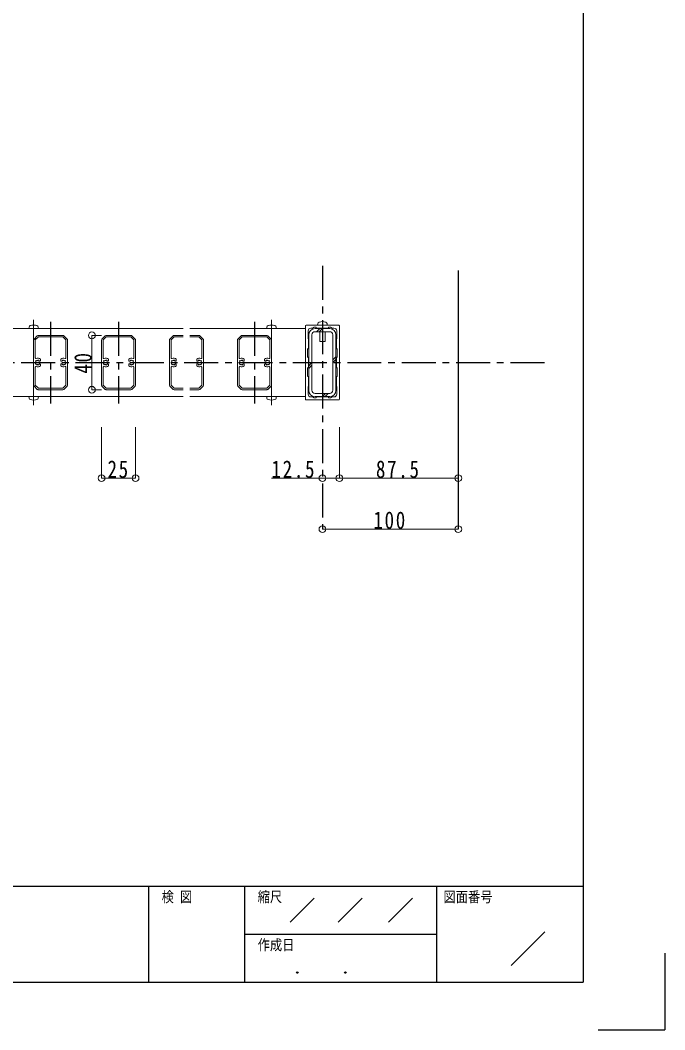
# Model space of a CAD drawing. Units: millimetres, scale not verified. Extents: x -1050 to 1050, y -742 to 742.
# Drawn here: x 576 to 1050, y -742 to 0 of the extents above; entities that cross this region are included whole.
import ezdxf
from ezdxf.enums import TextEntityAlignment as Align

# ---------------------------------------------------------------- set-up
doc = ezdxf.new("R2010")
doc.units = ezdxf.units.MM
doc.header["$LTSCALE"] = 5
doc.linetypes.add('CHAIN1', pattern=[8, 5, -1, 1, -1])
for name, color, linetype in [('0-0_通り芯', 7, 'CHAIN1'), ('0-1_躯体', 134, 'Continuous'), ('1-4_印刷位置ライン', 7, 'Continuous'), ('1-5_図枠1_1', 7, 'Continuous')]:
    doc.layers.add(name, color=color, linetype=linetype)
for name, color, linetype, lineweight in [('0-3_寸法', 54, 'Continuous', 20), ('0-4_手摺部材', 92, 'Continuous', 20), ('0-5_手すり子', 12, 'Continuous', 20), ('0-A_支柱', 6, 'Continuous', 20), ('0-B_足元', 4, 'Continuous', 20)]:
    doc.layers.add(name, color=color, linetype=linetype, lineweight=lineweight)
doc.styles.add('ＭＳ ゴシック', font='')
doc.styles.add('ＭＳ 明朝', font='')
doc.styles.get('ＭＳ ゴシック').set_extended_font_data('MS Gothic')
doc.styles.get('ＭＳ 明朝').set_extended_font_data('MS Mincho')

# ---------------------------------------------------------------- blocks, each defined once
blk = doc.blocks.new('dimension_origin')
at = {"color": 0, "linetype": 'Continuous', "lineweight": -2}
blk.add_circle((0, 0), 1.25, dxfattribs=at)

msp = doc.modelspace()

# ---------------------------------------------------------------- linework, layer by layer
at = {"layer": '0-0_通り芯'}
for p, q in [((798.02, -180.675), (798.02, -374.293)), ((598.02, -221.793), (598.02, -281.793)), ((648.02, -221.793), (648.02, -281.793)), ((748.02, -221.793), (748.02, -281.793)), ((-223.631, -251.793), (963.011, -251.793))]:
    msp.add_line(p, q, dxfattribs=at)
at = {"layer": '0-1_躯体'}
msp.add_line((898.02, -184.192), (898.02, -374.293), dxfattribs=at)
at = {"layer": '0-3_寸法'}
for p, q in [((628.382, -271.793), (628.382, -231.793)), ((635.52, -231.793), (628.382, -231.793)), ((635.52, -271.793), (628.382, -271.793)), ((635.52, -299.293), (635.52, -336.793)), ((660.52, -299.293), (660.52, -336.793)), ((810.52, -336.793), (810.52, -299.293)), ((635.52, -336.793), (660.52, -336.793)), ((760.519, -336.793), (810.52, -336.793)), ((810.52, -336.793), (898.02, -336.793)), ((798.02, -374.293), (898.02, -374.293))]:
    msp.add_line(p, q, dxfattribs=at)
at = {"layer": '0-4_手摺部材', "linetype": 'CHAIN1'}
for p, q in [((585.52, -220.346), (585.52, -238.573)), ((760.52, -220.346), (760.52, -238.573)), ((585.52, -283.24), (585.52, -265.013)), ((760.52, -283.24), (760.52, -265.013))]:
    msp.add_line(p, q, dxfattribs=at)
at = {"layer": '0-4_手摺部材'}
for p, q in [((560.52, -226.793), (695.52, -226.793)), ((582.118, -225.674), (582.02, -226.793)), ((589.02, -226.793), (582.02, -226.793)), ((588.922, -225.674), (589.02, -226.793)), ((785.52, -226.793), (700.52, -226.793)), ((757.118, -225.674), (757.02, -226.793)), ((757.02, -226.793), (764.02, -226.793)), ((763.922, -225.674), (764.02, -226.793)), ((560.52, -276.793), (695.52, -276.793)), ((582.118, -277.912), (582.02, -276.793)), ((589.02, -276.793), (582.02, -276.793)), ((588.922, -277.912), (589.02, -276.793)), ((785.52, -276.793), (700.52, -276.793)), ((757.118, -277.912), (757.02, -276.793)), ((757.02, -276.793), (764.02, -276.793)), ((763.922, -277.912), (764.02, -276.793))]:
    msp.add_line(p, q, dxfattribs=at)
for centre, radius, start, end in [((583.413, -225.787), 1.3, 105.88085, 175), ((585.52, -233.193), 9, 74.11915, 105.88085), ((587.627, -225.787), 1.3, 5, 74.11915), ((758.413, -225.787), 1.3, 105.88085, 175), ((760.52, -233.193), 9, 74.11915, 105.88085), ((762.627, -225.787), 1.3, 5, 74.11915), ((583.413, -277.799), 1.3, 185, 254.11915), ((585.52, -270.393), 9, 254.11915, 285.88085), ((587.627, -277.799), 1.3, 285.88085, 355), ((758.413, -277.799), 1.3, 185, 254.11915), ((760.52, -270.393), 9, 254.11915, 285.88085), ((762.627, -277.799), 1.3, 285.88085, 355)]:
    msp.add_arc(centre, radius, start, end, dxfattribs=at)
at = {"layer": '0-5_手すり子'}
for p, q in [((585.52, -235.207), (585.52, -268.379)), ((588.227, -232.086), (585.813, -234.5)), ((610.227, -234.5), (607.813, -232.086)), ((610.52, -268.379), (610.52, -235.207)), ((635.52, -235.207), (635.52, -268.379)), ((638.227, -232.086), (635.813, -234.5)), ((660.227, -234.5), (657.813, -232.086)), ((660.52, -268.379), (660.52, -235.207)), ((685.52, -235.207), (685.52, -268.379)), ((688.227, -232.086), (685.813, -234.5)), ((695.52, -231.793), (688.934, -231.793)), ((707.106, -231.793), (700.52, -231.793)), ((710.227, -234.5), (707.813, -232.086)), ((710.52, -268.379), (710.52, -235.207)), ((735.52, -235.207), (735.52, -268.379)), ((738.227, -232.086), (735.813, -234.5)), ((760.227, -234.5), (757.813, -232.086)), ((760.52, -268.379), (760.52, -235.207)), ((587.221, -251.043), (586.966, -250.788)), ((587.516, -250.239), (587.77, -250.494)), ((588.52, -250.293), (588.613, -249.945)), ((589.363, -250.146), (589.27, -250.494)), ((590.52, -250.313), (590.52, -249.295)), ((605.52, -249.295), (605.52, -250.313)), ((606.77, -250.494), (606.677, -250.146)), ((607.427, -249.945), (607.52, -250.293)), ((608.27, -250.494), (608.525, -250.239)), ((609.074, -250.788), (608.819, -251.043)), ((637.221, -251.043), (636.966, -250.788)), ((637.516, -250.239), (637.77, -250.494)), ((638.52, -250.293), (638.613, -249.945)), ((639.363, -250.146), (639.27, -250.494)), ((640.52, -250.313), (640.52, -249.295)), ((655.52, -249.295), (655.52, -250.313)), ((656.77, -250.494), (656.677, -250.146)), ((657.427, -249.945), (657.52, -250.293)), ((658.27, -250.494), (658.525, -250.239)), ((659.074, -250.788), (658.819, -251.043)), ((687.221, -251.043), (686.966, -250.788)), ((687.516, -250.239), (687.77, -250.494)), ((688.52, -250.293), (688.613, -249.945)), ((689.363, -250.146), (689.27, -250.494)), ((690.52, -250.313), (690.52, -249.295)), ((705.52, -249.295), (705.52, -250.313)), ((706.77, -250.494), (706.677, -250.146)), ((707.427, -249.945), (707.52, -250.293)), ((708.27, -250.494), (708.525, -250.239)), ((709.074, -250.788), (708.819, -251.043)), ((737.221, -251.043), (736.967, -250.788)), ((737.516, -250.239), (737.77, -250.494)), ((738.52, -250.293), (738.613, -249.945)), ((739.363, -250.146), (739.27, -250.494)), ((740.52, -250.313), (740.52, -249.295)), ((755.52, -249.295), (755.52, -250.313)), ((756.77, -250.494), (756.677, -250.146)), ((757.427, -249.945), (757.52, -250.293)), ((758.27, -250.494), (758.525, -250.239)), ((759.074, -250.788), (758.819, -251.043)), ((586.966, -252.797), (587.221, -252.543)), ((587.77, -253.092), (587.516, -253.346)), ((588.613, -253.641), (588.52, -253.293)), ((589.27, -253.092), (589.363, -253.44)), ((590.52, -254.291), (590.52, -253.273)), ((605.52, -253.273), (605.52, -254.291)), ((606.677, -253.44), (606.77, -253.092)), ((607.52, -253.293), (607.427, -253.641)), ((608.525, -253.346), (608.27, -253.092)), ((608.819, -252.543), (609.074, -252.797)), ((636.966, -252.797), (637.221, -252.543)), ((637.77, -253.092), (637.516, -253.346)), ((638.613, -253.641), (638.52, -253.293)), ((639.27, -253.092), (639.363, -253.44)), ((640.52, -254.291), (640.52, -253.273)), ((655.52, -253.273), (655.52, -254.291)), ((656.677, -253.44), (656.77, -253.092)), ((657.52, -253.293), (657.427, -253.641)), ((658.525, -253.346), (658.27, -253.092)), ((658.819, -252.543), (659.074, -252.797)), ((686.966, -252.797), (687.221, -252.543)), ((687.77, -253.092), (687.516, -253.346)), ((688.613, -253.641), (688.52, -253.293)), ((689.27, -253.092), (689.363, -253.44)), ((690.52, -254.291), (690.52, -253.273)), ((705.52, -253.273), (705.52, -254.291)), ((706.677, -253.44), (706.77, -253.092)), ((707.52, -253.293), (707.427, -253.641)), ((708.525, -253.346), (708.27, -253.092)), ((708.819, -252.543), (709.074, -252.797)), ((736.967, -252.797), (737.221, -252.543)), ((737.77, -253.092), (737.516, -253.346)), ((738.613, -253.641), (738.52, -253.293)), ((739.27, -253.092), (739.363, -253.44)), ((740.52, -254.291), (740.52, -253.273)), ((755.52, -253.273), (755.52, -254.291)), ((756.677, -253.44), (756.77, -253.092)), ((757.52, -253.293), (757.427, -253.641)), ((758.525, -253.346), (758.27, -253.092)), ((758.819, -252.543), (759.074, -252.797)), ((585.813, -269.086), (588.227, -271.5)), ((607.813, -271.5), (610.227, -269.086)), ((635.813, -269.086), (638.227, -271.5)), ((657.813, -271.5), (660.227, -269.086)), ((685.813, -269.086), (688.227, -271.5)), ((688.934, -271.793), (695.52, -271.793)), ((700.52, -271.793), (707.106, -271.793)), ((707.813, -271.5), (710.227, -269.086)), ((735.813, -269.086), (738.227, -271.5)), ((757.813, -271.5), (760.227, -269.086))]:
    msp.add_line(p, q, dxfattribs=at)
for points in [[(586.72, -248.329), (586.72, -235.149), (588.976, -232.893), (607.064, -232.893), (609.32, -235.149), (609.32, -248.329)], [(607.106, -231.793), (598.02, -231.793), (588.934, -231.793)], [(636.72, -248.329), (636.72, -235.149), (638.976, -232.893), (657.064, -232.893), (659.32, -235.149), (659.32, -248.329)], [(657.106, -231.793), (648.02, -231.793), (638.934, -231.793)], [(686.72, -248.329), (686.72, -235.149), (688.976, -232.893), (695.52, -232.893)], [(700.52, -232.893), (707.065, -232.893), (709.32, -235.149), (709.32, -248.329)], [(736.72, -248.329), (736.72, -235.149), (738.976, -232.893), (757.065, -232.893), (759.32, -235.149), (759.32, -248.329)], [(757.106, -231.793), (748.02, -231.793), (738.934, -231.793)], [(609.32, -255.257), (609.32, -268.437), (607.064, -270.693), (588.976, -270.693), (586.72, -268.437), (586.72, -255.257)], [(659.32, -255.257), (659.32, -268.437), (657.064, -270.693), (638.976, -270.693), (636.72, -268.437), (636.72, -255.257)], [(695.52, -270.693), (688.976, -270.693), (686.72, -268.437), (686.72, -255.257)], [(709.32, -255.257), (709.32, -268.437), (707.065, -270.693), (700.52, -270.693)], [(759.32, -255.257), (759.32, -268.437), (757.065, -270.693), (738.976, -270.693), (736.72, -268.437), (736.72, -255.257)], [(588.934, -271.793), (598.02, -271.793), (607.106, -271.793)], [(638.934, -271.793), (648.02, -271.793), (657.106, -271.793)], [(738.934, -271.793), (748.02, -271.793), (757.106, -271.793)]]:
    msp.add_lwpolyline(points, dxfattribs=at)
for centre, radius, start, end in [((586.52, -235.207), 1, 135, 180), ((588.934, -232.793), 1, 90, 135), ((607.106, -232.793), 1, 44.99999, 90), ((609.52, -235.207), 1, 360, 44.99999), ((636.52, -235.207), 1, 135, 180), ((638.934, -232.793), 1, 90, 135), ((657.106, -232.793), 1, 44.99999, 90), ((659.52, -235.207), 1, 360, 44.99999), ((686.52, -235.207), 1, 135, 180), ((688.934, -232.793), 1, 90, 135), ((707.106, -232.793), 1, 44.99999, 90), ((709.52, -235.207), 1, 360, 44.99999), ((736.52, -235.207), 1, 135, 180), ((738.934, -232.793), 1, 90, 135), ((757.106, -232.793), 1, 44.99999, 90), ((759.52, -235.207), 1, 360, 44.99999), ((587.22, -248.329), 0.5, 180, 290.56998), ((588.52, -251.793), 1.85, 122.8862, 147.11375), ((588.52, -251.793), 1.5, 150, 180), ((588.52, -251.793), 1.5, 180, 210.00001), ((588.52, -251.793), 3.2, 51.31781, 110.56998), ((588.52, -251.793), 1.5, 90, 119.99992), ((588.52, -251.793), 1.85, 62.88623, 87.11375), ((588.52, -251.793), 1.5, 45.83178, 60), ((589.957, -250.313), 0.563, 225.83178, 0.00002), ((607.52, -251.793), 3.2, 69.42999, 128.68219), ((606.083, -250.313), 0.563, 180.00001, 314.1682), ((607.52, -251.793), 1.5, 120.00003, 134.1682), ((607.52, -251.793), 1.85, 92.88625, 117.11372), ((607.52, -251.793), 1.5, 59.99999, 90), ((607.52, -251.793), 1.85, 32.88623, 57.11376), ((608.82, -248.329), 0.5, 249.42999, 0), ((607.52, -251.793), 1.5, 359.99998, 29.99994), ((607.52, -251.793), 1.5, 329.99997, 360), ((637.22, -248.329), 0.5, 180, 290.56998), ((638.52, -251.793), 1.85, 122.8862, 147.11375), ((638.52, -251.793), 1.5, 150, 180), ((638.52, -251.793), 1.5, 180, 210.00001), ((638.52, -251.793), 3.2, 51.31781, 110.56998), ((638.52, -251.793), 1.5, 90, 119.99992), ((638.52, -251.793), 1.85, 62.88623, 87.11375), ((638.52, -251.793), 1.5, 45.83178, 60), ((639.957, -250.313), 0.563, 225.83178, 0.00002), ((657.52, -251.793), 3.2, 69.42999, 128.68219), ((656.083, -250.313), 0.563, 180.00001, 314.1682), ((657.52, -251.793), 1.5, 120.00003, 134.1682), ((657.52, -251.793), 1.85, 92.88625, 117.11372), ((657.52, -251.793), 1.5, 59.99999, 90), ((657.52, -251.793), 1.85, 32.88623, 57.11376), ((658.82, -248.329), 0.5, 249.42999, 0), ((657.52, -251.793), 1.5, 359.99998, 29.99994), ((657.52, -251.793), 1.5, 329.99997, 360), ((687.22, -248.329), 0.5, 180, 290.56998), ((688.52, -251.793), 1.85, 122.8862, 147.11375), ((688.52, -251.793), 1.5, 150, 180), ((688.52, -251.793), 1.5, 180, 210.00001), ((688.52, -251.793), 3.2, 51.31781, 110.56998), ((688.52, -251.793), 1.5, 90, 119.99992), ((688.52, -251.793), 1.85, 62.88623, 87.11375), ((688.52, -251.793), 1.5, 45.83178, 60), ((689.957, -250.313), 0.563, 225.83178, 0.00002), ((707.52, -251.793), 3.2, 69.42999, 128.68219), ((706.083, -250.313), 0.563, 180.00001, 314.1682), ((707.52, -251.793), 1.5, 120.00003, 134.1682), ((707.52, -251.793), 1.85, 92.88625, 117.11372), ((707.52, -251.793), 1.5, 59.99999, 90), ((707.52, -251.793), 1.85, 32.88623, 57.11376), ((708.82, -248.329), 0.5, 249.42999, 0), ((707.52, -251.793), 1.5, 359.99998, 29.99994), ((707.52, -251.793), 1.5, 329.99997, 360), ((737.22, -248.329), 0.5, 180, 290.56998), ((738.52, -251.793), 1.85, 122.8862, 147.11375), ((738.52, -251.793), 1.5, 150, 180), ((738.52, -251.793), 1.5, 180, 210.00001), ((738.52, -251.793), 3.2, 51.31781, 110.56998), ((738.52, -251.793), 1.5, 90, 119.99992), ((738.52, -251.793), 1.85, 62.88623, 87.11375), ((738.52, -251.793), 1.5, 45.83178, 60), ((739.957, -250.313), 0.563, 225.83178, 0.00002), ((757.52, -251.793), 3.2, 69.42999, 128.68219), ((756.083, -250.313), 0.563, 180.00001, 314.1682), ((757.52, -251.793), 1.5, 120.00003, 134.1682), ((757.52, -251.793), 1.85, 92.88625, 117.11372), ((757.52, -251.793), 1.5, 59.99999, 90), ((757.52, -251.793), 1.85, 32.88623, 57.11376), ((758.82, -248.329), 0.5, 249.42999, 0), ((757.52, -251.793), 1.5, 359.99998, 29.99994), ((757.52, -251.793), 1.5, 329.99997, 360), ((587.22, -255.257), 0.5, 69.43001, 180), ((588.52, -251.793), 1.85, 212.88623, 237.11373), ((588.52, -251.793), 3.2, 249.43001, 308.68219), ((588.52, -251.793), 1.5, 239.99999, 270), ((588.52, -251.793), 1.85, 272.88629, 297.11378), ((588.52, -251.793), 1.5, 300, 314.1682), ((589.957, -253.273), 0.563, 0.00001, 134.1682), ((606.083, -253.273), 0.563, 45.83178, 180.00002), ((607.52, -251.793), 3.2, 231.31781, 290.57), ((607.52, -251.793), 1.5, 225.83178, 240), ((607.52, -251.793), 1.85, 242.88629, 267.11378), ((607.52, -251.793), 1.5, 270, 300.00003), ((607.52, -251.793), 1.85, 302.88627, 327.11378), ((608.82, -255.257), 0.5, 0, 110.57), ((637.22, -255.257), 0.5, 69.43001, 180), ((638.52, -251.793), 1.85, 212.88623, 237.11373), ((638.52, -251.793), 3.2, 249.43001, 308.68219), ((638.52, -251.793), 1.5, 239.99999, 270), ((638.52, -251.793), 1.85, 272.88629, 297.11378), ((638.52, -251.793), 1.5, 300, 314.1682), ((639.957, -253.273), 0.563, 0.00001, 134.1682), ((656.083, -253.273), 0.563, 45.83178, 180.00002), ((657.52, -251.793), 3.2, 231.31781, 290.57), ((657.52, -251.793), 1.5, 225.83178, 240), ((657.52, -251.793), 1.85, 242.88629, 267.11378), ((657.52, -251.793), 1.5, 270, 300.00003), ((657.52, -251.793), 1.85, 302.88627, 327.11378), ((658.82, -255.257), 0.5, 0, 110.57), ((687.22, -255.257), 0.5, 69.43001, 180), ((688.52, -251.793), 1.85, 212.88623, 237.11373), ((688.52, -251.793), 3.2, 249.43001, 308.68219), ((688.52, -251.793), 1.5, 239.99999, 270), ((688.52, -251.793), 1.85, 272.88629, 297.11378), ((688.52, -251.793), 1.5, 300, 314.1682), ((689.957, -253.273), 0.563, 0.00001, 134.1682), ((706.083, -253.273), 0.563, 45.83178, 180.00002), ((707.52, -251.793), 3.2, 231.31781, 290.57), ((707.52, -251.793), 1.5, 225.83178, 240), ((707.52, -251.793), 1.85, 242.88629, 267.11378), ((707.52, -251.793), 1.5, 270, 300.00003), ((707.52, -251.793), 1.85, 302.88627, 327.11378), ((708.82, -255.257), 0.5, 0, 110.57), ((737.22, -255.257), 0.5, 69.43001, 180), ((738.52, -251.793), 1.85, 212.88623, 237.11373), ((738.52, -251.793), 3.2, 249.43001, 308.68219), ((738.52, -251.793), 1.5, 239.99999, 270), ((738.52, -251.793), 1.85, 272.88629, 297.11378), ((738.52, -251.793), 1.5, 300, 314.1682), ((739.957, -253.273), 0.563, 0.00001, 134.1682), ((756.083, -253.273), 0.563, 45.83178, 180.00002), ((757.52, -251.793), 3.2, 231.31781, 290.57), ((757.52, -251.793), 1.5, 225.83178, 240), ((757.52, -251.793), 1.85, 242.88629, 267.11378), ((757.52, -251.793), 1.5, 270, 300.00003), ((757.52, -251.793), 1.85, 302.88627, 327.11378), ((758.82, -255.257), 0.5, 0, 110.57), ((586.52, -268.379), 1, 180, 225), ((588.934, -270.793), 1, 225, 270), ((607.106, -270.793), 1, 270, 315), ((609.52, -268.379), 1, 315, 360), ((636.52, -268.379), 1, 180, 225), ((638.934, -270.793), 1, 225, 270), ((657.106, -270.793), 1, 270, 315), ((659.52, -268.379), 1, 315, 360), ((686.52, -268.379), 1, 180, 225), ((688.934, -270.793), 1, 225, 270), ((707.106, -270.793), 1, 270, 315), ((709.52, -268.379), 1, 315, 360), ((736.52, -268.379), 1, 180, 225), ((738.934, -270.793), 1, 225, 270), ((757.106, -270.793), 1, 270, 315), ((759.52, -268.379), 1, 315, 360)]:
    msp.add_arc(centre, radius, start, end, dxfattribs=at)
at = {"layer": '0-A_支柱'}
for p, q in [((785.52, -278.793), (785.52, -224.793)), ((786.02, -224.293), (810.02, -224.293)), ((787.52, -234.093), (787.52, -228.493)), ((790.808, -226.493), (789.52, -226.493)), ((794.618, -223.174), (794.52, -224.293)), ((796.02, -226.493), (796.02, -226.793)), ((796.02, -229.093), (796.02, -236.293)), ((800.02, -226.793), (800.02, -226.493)), ((800.02, -236.293), (800.02, -229.093)), ((801.422, -223.174), (801.52, -224.293)), ((802.52, -226.493), (802.52, -225.793)), ((805.232, -226.493), (806.52, -226.493)), ((808.52, -234.093), (808.52, -228.493)), ((810.52, -224.793), (810.52, -278.793)), ((787.52, -234.093), (787.72, -234.293)), ((787.72, -241.293), (787.72, -234.293)), ((796.02, -236.293), (800.02, -236.293)), ((808.52, -234.093), (808.32, -234.293)), ((808.32, -241.293), (808.32, -234.293)), ((787.12, -241.893), (787.72, -241.293)), ((787.12, -247.693), (787.12, -241.893)), ((808.92, -241.893), (808.32, -241.293)), ((808.92, -247.693), (808.92, -241.893)), ((787.12, -247.693), (787.72, -248.293)), ((787.72, -255.293), (787.72, -248.293)), ((808.92, -247.693), (808.32, -248.293)), ((808.32, -255.293), (808.32, -248.293)), ((787.12, -255.893), (787.72, -255.293)), ((787.12, -261.693), (787.12, -255.893)), ((808.92, -255.893), (808.32, -255.293)), ((808.92, -261.693), (808.92, -255.893)), ((787.12, -261.693), (787.72, -262.293)), ((787.72, -269.293), (787.72, -262.293)), ((808.92, -261.693), (808.32, -262.293)), ((808.32, -269.293), (808.32, -262.293)), ((787.52, -269.493), (787.72, -269.293)), ((787.52, -269.493), (787.52, -275.093)), ((808.52, -269.493), (808.32, -269.293)), ((808.52, -269.493), (808.52, -275.093)), ((810.02, -279.293), (786.02, -279.293)), ((790.808, -277.093), (789.52, -277.093)), ((802.52, -277.093), (802.52, -277.793)), ((805.232, -277.093), (806.52, -277.093))]:
    msp.add_line(p, q, dxfattribs=at)
for points in [[(793.52, -225.793), (792.02, -225.793), (790.808, -226.493)], [(802.52, -226.493), (793.52, -226.493), (793.52, -225.793)], [(802.52, -225.793), (804.02, -225.793), (805.232, -226.493)], [(793.52, -277.793), (792.02, -277.793), (790.808, -277.093)], [(802.52, -277.093), (793.52, -277.093), (793.52, -277.793)], [(802.52, -277.793), (804.02, -277.793), (805.232, -277.093)]]:
    msp.add_lwpolyline(points, dxfattribs=at)
for centre, radius, start, end in [((795.913, -223.287), 1.3, 105.88085, 175), ((798.02, -230.693), 9, 74.11915, 105.88085), ((800.127, -223.287), 1.3, 5, 74.11915), ((786.02, -224.793), 0.5, 90, 180), ((789.52, -228.493), 2, 90, 180), ((806.52, -228.493), 2, 0, 90), ((810.02, -224.793), 0.5, 0, 90), ((786.02, -278.793), 0.5, 180, 270), ((789.52, -275.093), 2, 180, 270), ((806.52, -275.093), 2, 270, 360), ((810.02, -278.793), 0.5, 270, 360)]:
    msp.add_arc(centre, radius, start, end, dxfattribs=at)
at = {"layer": '0-B_足元'}
for p, q in [((792.62, -226.793), (803.42, -226.793)), ((803.42, -229.093), (792.62, -229.093)), ((796.02, -226.793), (793.72, -229.093)), ((798.02, -226.793), (795.72, -229.093)), ((788.02, -272.193), (788.02, -231.393)), ((790.32, -272.193), (790.32, -231.393)), ((805.72, -272.193), (805.72, -231.393)), ((808.02, -272.193), (808.02, -231.393)), ((790.32, -251.793), (788.02, -254.093)), ((808.02, -247.493), (805.72, -249.793)), ((808.02, -249.493), (805.72, -251.793)), ((790.32, -253.793), (788.02, -256.093)), ((803.42, -274.493), (792.62, -274.493)), ((800.32, -274.493), (798.02, -276.793)), ((802.32, -274.493), (800.02, -276.793)), ((803.42, -276.793), (792.62, -276.793))]:
    msp.add_line(p, q, dxfattribs=at)
for centre, radius, start, end in [((792.62, -231.393), 4.6, 90, 180), ((792.62, -231.393), 2.3, 90, 180), ((803.42, -231.393), 4.6, 0, 90), ((803.42, -231.393), 2.3, 0, 90), ((792.62, -272.193), 4.6, 180, 270), ((792.62, -272.193), 2.3, 180, 270), ((803.42, -272.193), 2.3, 270, 360), ((803.42, -272.193), 4.6, 270, 360)]:
    msp.add_arc(centre, radius, start, end, dxfattribs=at)
at = {"layer": '1-4_印刷位置ライン'}
for p in [(1050, -686.222), (1000.874, -742.5)]:
    msp.add_line(p, (1050, -742.5), dxfattribs=at)
at = {"layer": '1-5_図枠1_1'}
for p, q in [((990, 682.5), (990, -707.5)), ((-990, -636.793), (990, -636.793)), ((669.949, -636.793), (669.949, -707.5)), ((740.657, -636.793), (740.657, -707.5)), ((882.071, -636.793), (882.071, -707.5)), ((774.242, -663.308), (791.919, -645.631)), ((809.596, -663.308), (827.273, -645.631)), ((846.717, -663.308), (864.394, -645.631)), ((740.657, -672.146), (882.071, -672.146)), ((936.869, -695.126), (961.616, -670.379))]:
    msp.add_line(p, q, dxfattribs=at)
msp.add_lwpolyline([(-990, 682.5), (-990, -707.5), (990, -707.5)], dxfattribs=at)
for centre in [(779.545, -700.429), (814.899, -700.429)]:
    msp.add_circle(centre, 0.53, dxfattribs=at)

# ---------------------------------------------------------------- block references
at = {"layer": '0-3_寸法', "xscale": 2, "yscale": 2}
for p, rotation in [((628.382, -231.793), 90), ((628.382, -271.793), 270), ((635.52, -336.793), 180), ((798.02, -336.793), 180), ((810.52, -336.793), 180), ((798.02, -374.293), 180)]:
    msp.add_blockref('dimension_origin', p, dxfattribs=dict(at, rotation=rotation))
for p in [(660.52, -336.793), (810.52, -336.793), (898.02, -336.793), (898.02, -374.293)]:
    msp.add_blockref('dimension_origin', p, dxfattribs=at)

# ---------------------------------------------------------------- texts
at = {"layer": '0-3_寸法', "insert": (628.382, -259.918), "char_height": 12.83, "attachment_point": 7, "rotation": 90, "style": 'ＭＳ ゴシック'}
msp.add_mtext('\\T1.17;\\W0.8;40', dxfattribs=at)
at = {"layer": '0-3_寸法', "char_height": 12.83, "attachment_point": 7, "style": 'ＭＳ ゴシック'}
for s, insert in [('\\T1.17;\\W0.8;25', (639.895, -336.793)), ('\\T1.18;\\W0.8;12.5', (760.519, -336.793)), ('\\T1.18;\\W0.8;87.5', (837.395, -336.793)), ('\\T1.18;\\W0.8;100', (835.52, -374.293))]:
    msp.add_mtext(s, dxfattribs=dict(at, insert=insert))
at = {"layer": '1-5_図枠1_1', "style": 'ＭＳ 明朝', "width": 0.85}
for s, p in [('検 図', (679.663, -650.934)), ('縮尺', (750.37, -650.934)), ('図面番号', (887.121, -650.934)), ('作成日', (750.37, -686.288))]:
    msp.add_text(s, height=7.776, dxfattribs=at).set_placement(p, align=Align.BOTTOM_LEFT)

doc.saveas('drawing.dxf')
